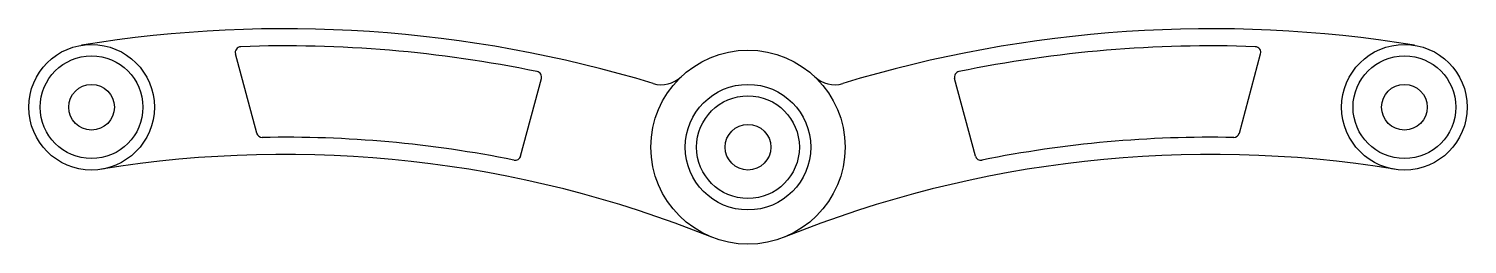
# Model space of a CAD drawing. Header units: millimetres. Extents: x 1978 to 2230, y 1508 to 1545.
import ezdxf

# ---------------------------------------------------------------- set-up
doc = ezdxf.new("R2010")
doc.units = ezdxf.units.MM

msp = doc.modelspace()

# ---------------------------------------------------------------- linework, layer by layer
for p, q in [((2017.94, 1527.07), (2014.21, 1540.97)), ((2190.09, 1527.07), (2193.81, 1540.97)), ((2064.18, 1523.08), (2067.81, 1536.63)), ((2143.84, 1523.08), (2140.21, 1536.63))]:
    msp.add_line(p, q)
for centre, radius in [((1989.01, 1531.63), 11), ((2219.01, 1531.63), 11), ((1989.01, 1531.63), 9), ((2104.01, 1524.63), 17), ((2219.01, 1531.63), 9), ((1989.01, 1531.63), 4), ((2104.01, 1524.63), 11), ((2219.01, 1531.63), 4), ((2104.01, 1524.63), 9), ((2104.01, 1524.63), 4)]:
    msp.add_circle(centre, radius)
for centre, radius, start, end in [((2022.88, 1323.37), 222, 73.1061, 99.2374), ((2185.14, 1323.37), 222, 80.7626, 106.8939), ((2022.88, 1323.37), 219, 78.3656, 92.0254), ((2185.14, 1323.37), 219, 87.9746, 101.6344), ((2015.18, 1541.23), 1, 92.0254, 195), ((2192.85, 1541.23), 1, 345, 87.9746), ((2066.85, 1536.89), 1, 345, 78.3656), ((2141.18, 1536.89), 1, 101.6344, 195), ((2088.85, 1540.57), 5, 253.1061, 313.5687), ((2119.17, 1540.57), 5, 226.4313, 286.8939), ((2018.9, 1527.33), 1, 195, 271.1178), ((2022.88, 1323.37), 203, 78.5969, 91.1178), ((2185.14, 1323.37), 203, 88.8822, 101.4031), ((2189.12, 1527.33), 1, 268.8822, 345), ((2022.88, 1323.37), 200, 68.0457, 99.2374), ((2063.22, 1523.34), 1, 258.5969, 345), ((2185.14, 1323.37), 200, 80.7626, 111.9543), ((2144.81, 1523.34), 1, 195, 281.4031)]:
    msp.add_arc(centre, radius, start, end)

doc.saveas('drawing.dxf')
